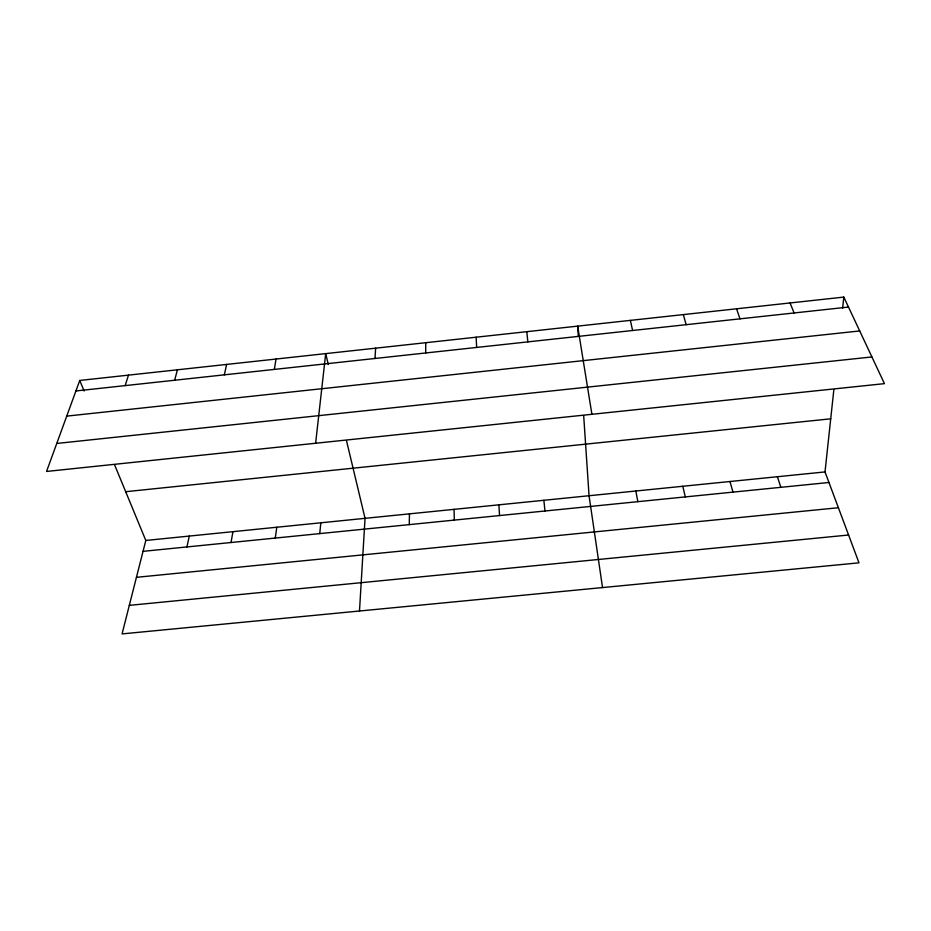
<?xml version="1.0" encoding="UTF-8"?>
<svg xmlns="http://www.w3.org/2000/svg" width="931" height="931" viewBox="0 0 931 931"><rect width="100%" height="100%" fill="white"/><g stroke="black" fill="none" stroke-linecap="round" stroke-linejoin="round"><path stroke-width="1.4" d="M425.7 352.965L425.758 342.701M409.256 524.619L409.465 513.854M374.995 358.482L375.612 348.171M359.494 611.004L365.045 518.334L346.541 440.84M319.752 533.603L320.823 522.803M114.711 465.128L145.806 540.457L122.066 633.906L858.987 562.836L825.006 471.924L833.839 389.798M842.625 308.184L843.812 297.094L79.752 380.453L46.55 471.447L884.45 383.642L843.812 297.094M315.621 443.249L325.699 353.617L328.306 364.521M275.285 538.071L276.786 527.249M274.331 369.409L276.041 359.04M231.016 542.517L232.936 531.671M186.933 546.939L189.284 536.07M224.359 374.832L226.605 364.428M174.644 380.232L177.425 369.793M125.161 385.609L128.466 375.135M75.923 390.962L848.49 307.055M66.741 416.122L859.709 330.947M56.768 443.459L871.916 356.945M125.673 491.708L830.72 418.81M145.806 540.457L825.006 471.924M143.037 551.35L828.951 482.491M136.438 577.325L838.389 507.732M129.316 605.359L848.583 535.022M79.752 380.453L84.116 391.032M790.047 302.959L794.096 312.956M736.549 308.801L739.994 318.833M777.385 476.73L780.853 487.32M683.319 314.608L686.159 324.686M729.985 481.513L732.976 492.127M682.795 486.273L685.309 496.91M630.368 320.38L632.603 330.505M635.826 491.021L637.863 501.669M591.907 414.295L577.674 326.129L578.337 335.963M602.532 587.577L589.055 495.734L583.702 415.994M526.783 331.68L527.854 341.875M543.867 500.296L544.984 510.991M498.876 504.835L499.54 515.553M476.148 337.208L476.649 347.438M454.072 509.35L454.305 520.103"/></g></svg>
